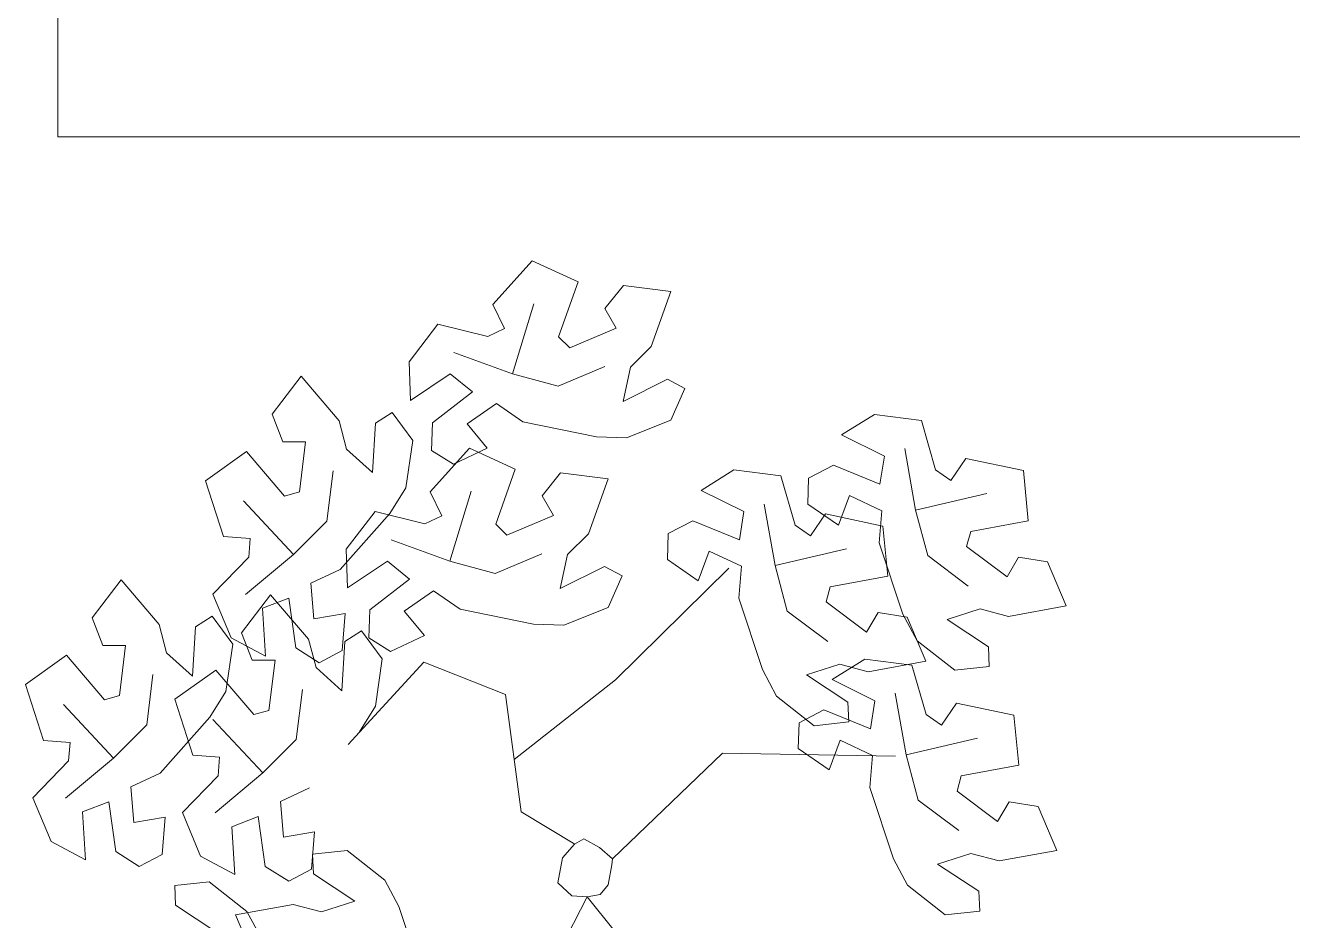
# Model space of a CAD drawing. Header units: metres. Extents: x -12 to 158, y -16 to 62.
# Drawn here: x 30.43 to 37.32, y 19.54 to 24.41 of the extents above; entities that cross this region are included whole.
import ezdxf

# ---------------------------------------------------------------- set-up
doc = ezdxf.new("R2010")
doc.units = ezdxf.units.M
doc.layers.add('AL_VEGETAÇÃO', color=7, linetype='Continuous', lineweight=9)
doc.layers.add('ARQ-PIS', color=7, linetype='Continuous', lineweight=9)
doc.layers.add('BASE ELETRICO__dwg', color=7, linetype='Continuous', lineweight=9, true_color=0x767676)

# ---------------------------------------------------------------- blocks, each defined once
blk = doc.blocks.new('BASE ELETRICO__dwg-8227098-PLANTA BAIXA - PLANTA GERAL')
at = {"layer": 'AL_VEGETAÇÃO', "color": 252, "true_color": 0x8e8e8e, "flags": 128}
for points in [[(31.8636, 22.2514), (31.7202, 22.3511), (31.5602, 22.24), (31.6701, 22.1078), (31.4863, 22.0206), (31.3669, 22.095), (31.3734, 22.2464), (31.5893, 22.414), (31.4693, 22.5117), (31.2524, 22.3675), (31.2451, 22.5779), (31.4016, 22.7826), (31.6725, 22.7149), (31.7643, 22.7583), (31.7013, 22.8892), (31.9153, 23.1271), (32.1643, 23.0134), (32.058, 22.7134), (32.1185, 22.6528), (32.3716, 22.761), (32.3095, 22.8682), (32.4105, 22.9931), (32.6684, 22.9606), (32.5619, 22.6609), (32.4489, 22.5479), (32.4089, 22.3625), (32.6498, 22.4828), (32.745, 22.4326), (32.6692, 22.2602), (32.4273, 22.1632), (32.2636, 22.1688)], [(30.8698, 21.4479), (30.7118, 21.3735), (30.728, 21.1794), (30.8974, 21.2085), (30.881, 21.0057), (30.7569, 20.9395), (30.629, 21.0209), (30.5918, 21.2917), (30.4472, 21.2366), (30.4637, 20.9766), (30.2778, 21.0755), (30.1787, 21.3134), (30.3729, 21.5141), (30.3811, 21.6153), (30.2364, 21.6262), (30.1373, 21.9305), (30.3602, 22.0893), (30.5669, 21.8472), (30.6496, 21.8694), (30.6825, 22.1426), (30.5586, 22.1426), (30.5009, 22.2923), (30.658, 22.4995), (30.8643, 22.2573), (30.9057, 22.103), (31.0463, 21.9757), (31.0625, 22.2444), (31.1536, 22.3018), (31.265, 22.15), (31.2281, 21.892), (31.1413, 21.753)], [(33.8017, 21.5924), (33.8163, 21.7664), (33.6402, 21.8494), (33.5806, 21.6881), (33.4132, 21.8037), (33.4179, 21.9443), (33.5523, 22.0143), (33.8054, 21.9112), (33.83, 22.0639), (33.5966, 22.1797), (33.7752, 22.2912), (34.0308, 22.2581), (34.1075, 21.9896), (34.1911, 21.9318), (34.2729, 22.0517), (34.5859, 21.9853), (34.6119, 21.7129), (34.299, 21.6549), (34.2768, 21.5723), (34.497, 21.4072), (34.5588, 21.5146), (34.7175, 21.4896), (34.8183, 21.25), (34.5055, 21.1923), (34.3511, 21.2337), (34.1705, 21.1756), (34.3952, 21.0272), (34.3994, 20.9196), (34.2121, 20.899), (34.0072, 21.06), (33.9302, 21.2046)], [(31.5221, 21.2322), (31.3787, 21.3319), (31.2188, 21.2208), (31.3287, 21.0886), (31.1449, 21.0014), (31.0254, 21.0757), (31.032, 21.2272), (31.2479, 21.3948), (31.1279, 21.4925), (30.911, 21.3482), (30.9037, 21.5586), (31.0602, 21.7634), (31.3311, 21.6956), (31.4229, 21.7391), (31.3599, 21.8699), (31.5739, 22.1078), (31.8228, 21.9941), (31.7166, 21.6941), (31.7771, 21.6336), (32.0302, 21.7417), (31.968, 21.849), (32.0691, 21.9739), (32.327, 21.9414), (32.2205, 21.6416), (32.1075, 21.5287), (32.0675, 21.3432), (32.3083, 21.4636), (32.4036, 21.4134), (32.3278, 21.2409), (32.0859, 21.144), (31.9222, 21.1496)], [(33.038, 21.2907), (33.0526, 21.4647), (32.8764, 21.5477), (32.8169, 21.3864), (32.6495, 21.502), (32.6541, 21.6426), (32.7886, 21.7127), (33.0417, 21.6095), (33.0663, 21.7622), (32.8329, 21.878), (33.0115, 21.9895), (33.2671, 21.9564), (33.3438, 21.6879), (33.4274, 21.6301), (33.5092, 21.7501), (33.8222, 21.6837), (33.8482, 21.4113), (33.5353, 21.3533), (33.5131, 21.2706), (33.7333, 21.1055), (33.7951, 21.2129), (33.9538, 21.1879), (34.0546, 20.9483), (33.7417, 20.8907), (33.5874, 20.932), (33.4068, 20.8739), (33.6315, 20.7255), (33.6357, 20.6179), (33.4484, 20.5973), (33.2435, 20.7584), (33.1665, 20.903)], [(29.8909, 20.3393), (29.7329, 20.2649), (29.7491, 20.0709), (29.9186, 20.0999), (29.9022, 19.8971), (29.7781, 19.8309), (29.6502, 19.9123), (29.613, 20.1831), (29.4684, 20.128), (29.4848, 19.868), (29.299, 19.9669), (29.1999, 20.2048), (29.394, 20.4055), (29.4023, 20.5068), (29.2575, 20.5177), (29.1585, 20.8219), (29.3814, 20.9807), (29.5881, 20.7386), (29.6708, 20.7608), (29.7037, 21.034), (29.5797, 21.034), (29.5221, 21.1838), (29.6791, 21.3909), (29.8855, 21.1487), (29.9268, 20.9944), (30.0675, 20.8671), (30.0837, 21.1358), (30.1748, 21.1932), (30.2862, 21.0414), (30.2492, 20.7834), (30.1625, 20.6444)], [(33.7503, 20.2613), (33.7649, 20.4354), (33.5887, 20.5183), (33.5292, 20.3571), (33.3618, 20.4726), (33.3664, 20.6132), (33.5009, 20.6833), (33.754, 20.5801), (33.7786, 20.7329), (33.5452, 20.8486), (33.7238, 20.9601), (33.9793, 20.927), (34.0561, 20.6585), (34.1397, 20.6008), (34.2215, 20.7207), (34.5345, 20.6543), (34.5605, 20.3819), (34.2475, 20.3239), (34.2254, 20.2412), (34.4456, 20.0761), (34.5074, 20.1836), (34.6661, 20.1585), (34.7669, 19.9189), (34.454, 19.8613), (34.2997, 19.9026), (34.1191, 19.8446), (34.3438, 19.6961), (34.3479, 19.5885), (34.1607, 19.568), (33.9558, 19.729), (33.8788, 19.8736)], [(32.2841, 19.6789), (32.3269, 19.7311), (32.348, 19.8407), (32.351, 19.8733), (32.2811, 19.9346), (32.1948, 19.9819), (32.1452, 19.9535), (32.0792, 19.8779), (32.0533, 19.7423), (32.131, 19.6715), (32.2139, 19.6655)]]:
    blk.add_lwpolyline(points, close=True, dxfattribs=at)
for points in [[(31.4887, 22.6277), (31.8079, 22.5116), (31.9234, 22.893)], [(31.8079, 22.5116), (32.0555, 22.4449), (32.3088, 22.5527)], [(33.9401, 22.1052), (33.9992, 21.7706), (34.3873, 21.8614)], [(30.6166, 21.5297), (30.7982, 21.7108), (30.8315, 21.9841)], [(31.1473, 21.6084), (31.4665, 21.4923), (31.582, 21.8738)], [(30.3565, 21.3113), (30.6166, 21.5297), (30.344, 21.8205)], [(33.1764, 21.8035), (33.2355, 21.469), (33.6236, 21.5597)], [(33.9992, 21.7706), (34.0652, 21.5229), (34.2853, 21.3574)], [(31.4665, 21.4923), (31.7141, 21.4256), (31.9674, 21.5335)], [(31.817, 20.4132), (32.3682, 20.8473), (32.9839, 21.4538)], [(33.2355, 21.469), (33.3015, 21.2212), (33.5216, 21.0558)], [(30.7034, 20.2588), (30.5454, 20.1845), (30.5616, 19.9904), (30.731, 20.0195), (30.7146, 19.8167), (30.5905, 19.7504), (30.4626, 19.8319), (30.4254, 20.1026), (30.2809, 20.0476), (30.2973, 19.7876), (30.1114, 19.8865), (30.0123, 20.1244), (30.2065, 20.3251), (30.2147, 20.4263), (30.07, 20.4372), (29.971, 20.7415), (30.1939, 20.9002), (30.4006, 20.6582), (30.4832, 20.6803), (30.5161, 20.9536), (30.3922, 20.9536), (30.3345, 21.1033), (30.4916, 21.3104), (30.6979, 21.0683), (30.7393, 20.914), (30.8799, 20.7866), (30.8961, 21.0554), (30.9872, 21.1128), (31.0986, 20.9609), (31.0617, 20.7029), (30.9749, 20.564)], [(32.1456, 19.9532), (31.8551, 20.1287), (31.7695, 20.7674), (31.3247, 20.9429), (30.914, 20.4959)], [(29.6378, 20.4212), (29.8194, 20.6022), (29.8526, 20.8755)], [(30.4503, 20.3407), (30.6318, 20.5218), (30.6651, 20.7951)], [(33.8887, 20.7741), (33.9478, 20.4396), (34.3359, 20.5303)], [(29.3777, 20.2027), (29.6378, 20.4212), (29.3652, 20.7119)], [(30.1901, 20.1223), (30.4503, 20.3407), (30.1776, 20.6315)], [(32.351, 19.8733), (32.9497, 20.4479), (33.8904, 20.4321)], [(33.9478, 20.4396), (34.0138, 20.1918), (34.2338, 20.0264)], [(30.4026, 19.3279), (30.3017, 19.5675), (30.6146, 19.6251), (30.7689, 19.5838), (30.9495, 19.6419), (30.7249, 19.7903), (30.7207, 19.8979), (30.9079, 19.9184), (31.1129, 19.7574), (31.1898, 19.6128), (31.3184, 19.2251)], [(30.1997, 19.4714), (29.975, 19.6198), (29.9708, 19.7274), (30.1581, 19.748), (30.363, 19.5869), (30.44, 19.4423)], [(32.5563, 18.8194), (32.3682, 19.4743), (32.2139, 19.6655), (31.9917, 19.2346), (31.2728, 19.3627)]]:
    blk.add_lwpolyline(points, dxfattribs=at)
at = {"layer": 'ARQ-PIS', "color": 252, "true_color": 0x8e8e8e, "flags": 128}
blk.add_lwpolyline([(34.1576, 4.92), (37.7858, 23.8018), (29.3358, 23.8018), (29.3358, 44.7842)], dxfattribs=at)

msp = doc.modelspace()

# ---------------------------------------------------------------- block references
at = {"layer": 'BASE ELETRICO__dwg', "color": 252, "true_color": 0x8e8e8e}
msp.add_blockref('BASE ELETRICO__dwg-8227098-PLANTA BAIXA - PLANTA GERAL', (1.2665, 0), dxfattribs=at)

doc.saveas('drawing.dxf')
